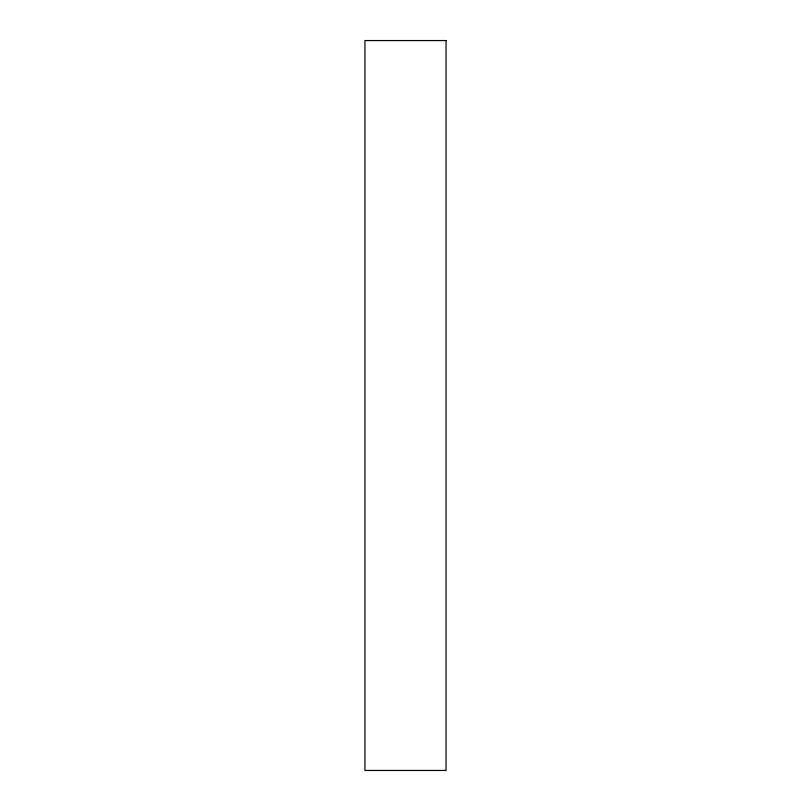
<?xml version="1.0" encoding="UTF-8"?>
<svg xmlns="http://www.w3.org/2000/svg" width="811" height="811" viewBox="0 0 811 811"><rect width="100%" height="100%" fill="white"/><g stroke="black" fill="none" stroke-linecap="round" stroke-linejoin="round"><path stroke-width="1.22" d="M446.05 40.55L364.95 40.55L364.95 770.45L446.05 770.45L446.05 40.55"/></g></svg>
